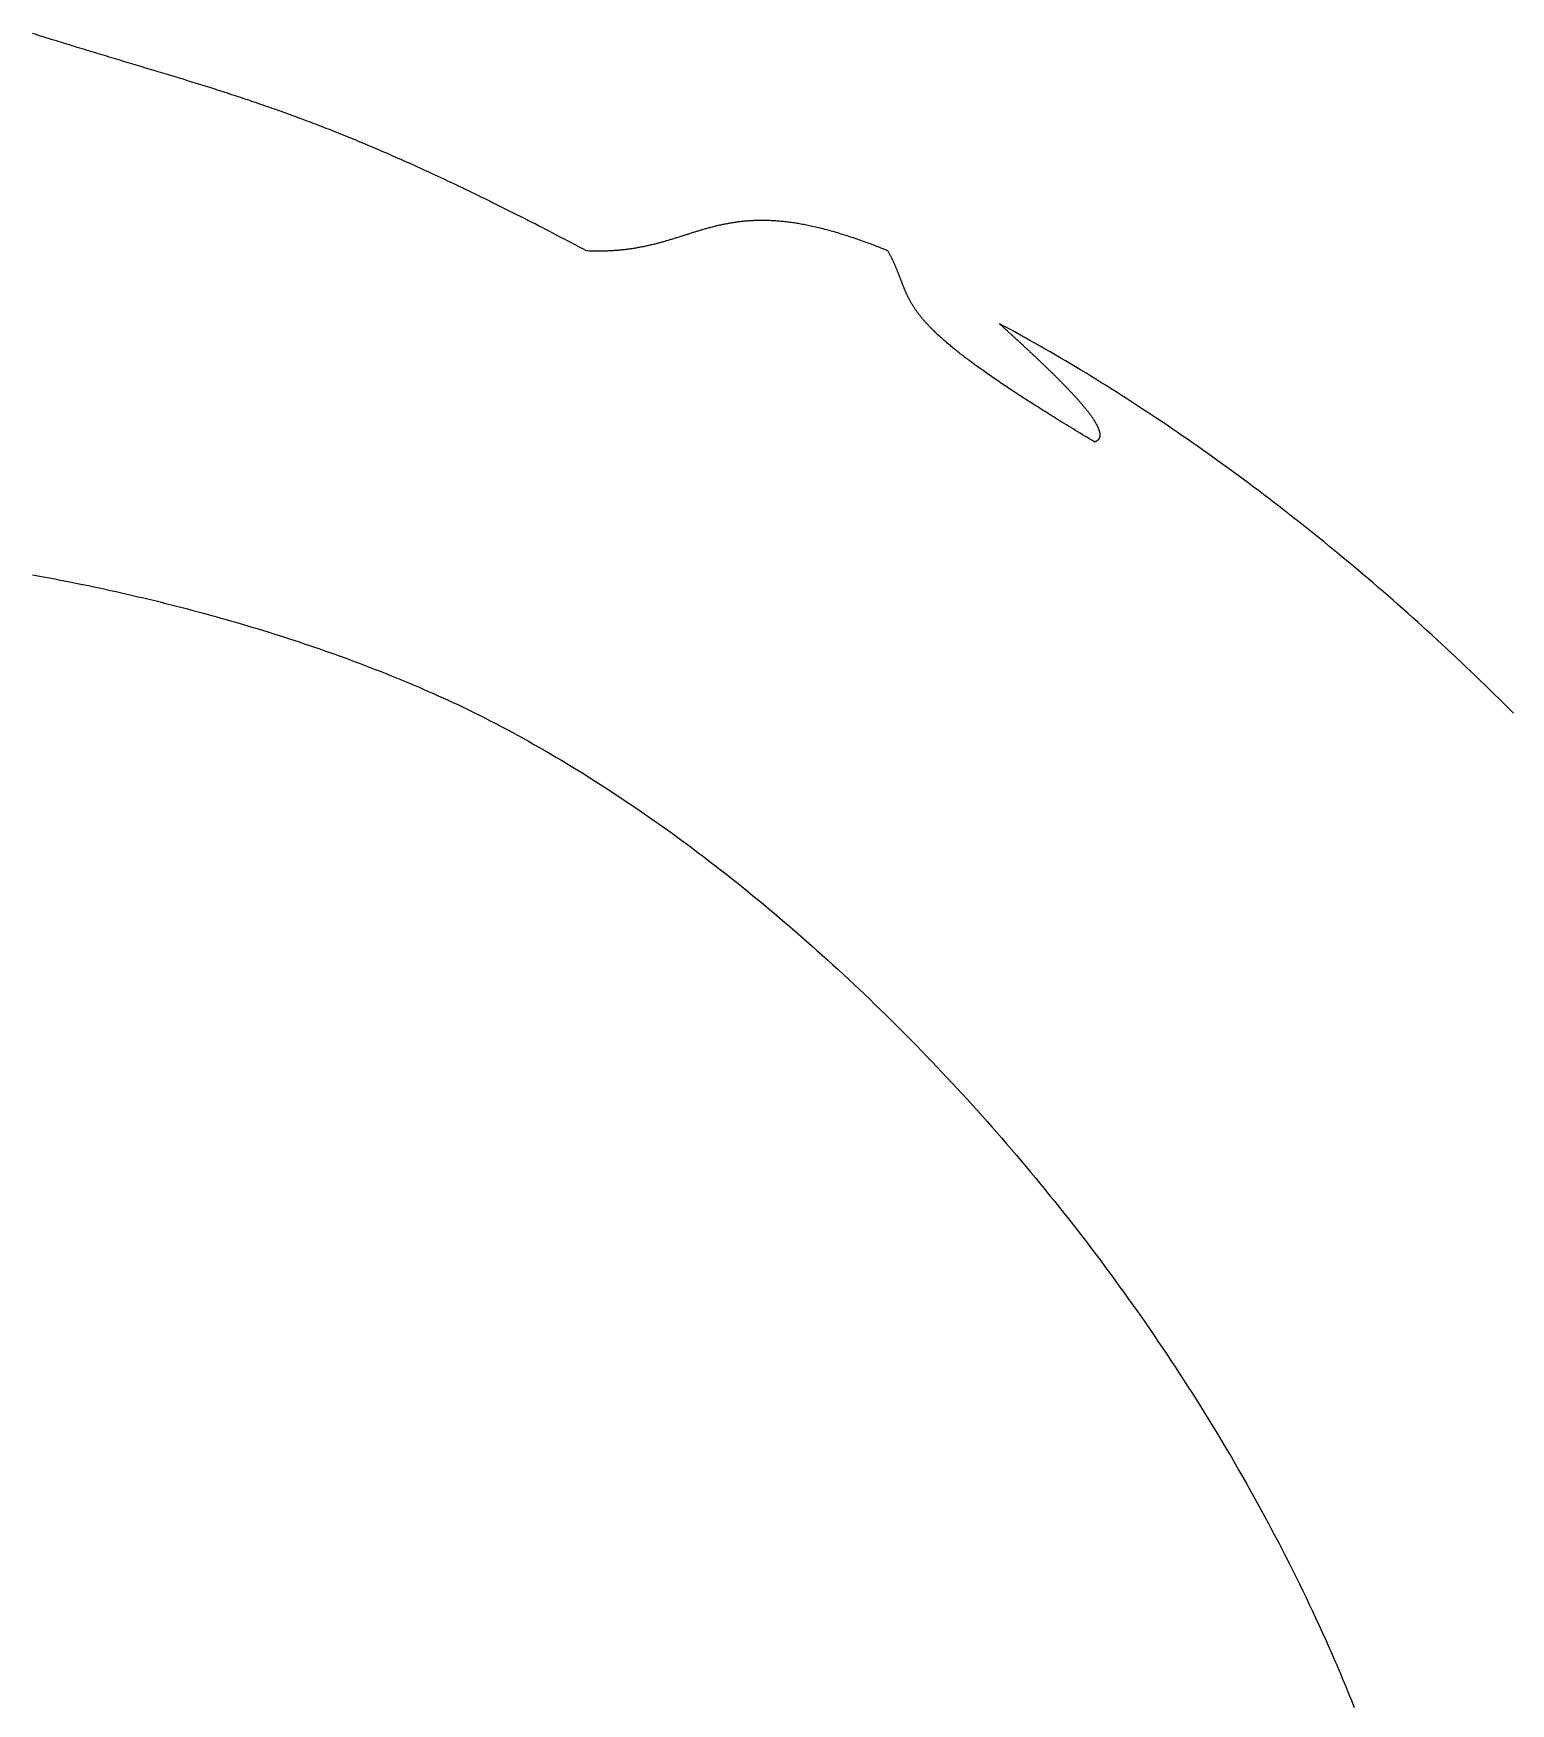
# Model space of a CAD drawing. Header units: millimetres. Extents: x 0 to 290, y 0 to 205.
# Drawn here: x 210.78 to 237.33, y 101.04 to 131.04 of the extents above; entities that cross this region are included whole.
import ezdxf

# ---------------------------------------------------------------- set-up
doc = ezdxf.new("R2010")
doc.units = ezdxf.units.MM
doc.layers.get('0').update_dxf_attribs({"linetype": 'CONTINUOUS', "true_color": 0x000000})

msp = doc.modelspace()

# ---------------------------------------------------------------- linework, layer by layer
for points in [[(220.726, 127.136), (220.657, 127.173), (220.589, 127.209), (220.52, 127.245), (220.453, 127.281), (220.385, 127.316), (220.319, 127.351), (220.252, 127.386), (220.186, 127.42), (220.121, 127.454), (220.055, 127.488), (219.991, 127.521), (219.926, 127.554), (219.862, 127.587), (219.799, 127.62), (219.735, 127.652), (219.673, 127.684), (219.61, 127.716), (219.548, 127.748), (219.486, 127.779), (219.425, 127.81), (219.364, 127.84), (219.304, 127.871), (219.244, 127.901), (219.184, 127.93), (219.124, 127.96), (219.065, 127.989), (219.006, 128.018), (218.948, 128.047), (218.89, 128.076), (218.832, 128.104), (218.775, 128.132), (218.718, 128.16), (218.661, 128.187), (218.605, 128.214), (218.549, 128.241), (218.493, 128.268), (218.437, 128.294), (218.382, 128.321), (218.327, 128.347), (218.273, 128.372), (218.219, 128.398), (218.165, 128.423), (218.111, 128.448), (218.058, 128.473), (218.005, 128.498), (217.952, 128.522), (217.9, 128.546), (217.848, 128.57), (217.796, 128.594), (217.745, 128.618), (217.693, 128.641), (217.642, 128.664), (217.591, 128.687), (217.541, 128.71), (217.491, 128.732), (217.441, 128.754), (217.391, 128.776), (217.342, 128.798), (217.292, 128.82), (217.243, 128.841), (217.195, 128.863), (217.146, 128.884), (217.098, 128.905), (217.05, 128.925), (217.002, 128.946), (216.955, 128.966), (216.907, 128.986), (216.86, 129.006), (216.813, 129.026), (216.767, 129.046), (216.72, 129.065), (216.674, 129.085), (216.628, 129.104), (216.582, 129.123), (216.536, 129.141), (216.491, 129.16), (216.445, 129.178), (216.4, 129.197), (216.355, 129.215), (216.311, 129.233), (216.266, 129.251), (216.222, 129.268), (216.178, 129.286), (216.134, 129.303), (216.09, 129.321), (216.046, 129.338), (216.002, 129.355), (215.959, 129.372), (215.916, 129.388), (215.873, 129.405), (215.83, 129.421), (215.787, 129.438), (215.744, 129.454), (215.702, 129.47), (215.659, 129.486), (215.617, 129.501), (215.575, 129.517), (215.533, 129.533), (215.491, 129.548), (215.449, 129.563), (215.407, 129.579), (215.366, 129.594), (215.324, 129.609), (215.283, 129.624), (215.241, 129.639), (215.2, 129.653), (215.159, 129.668), (215.118, 129.682), (215.077, 129.697), (215.036, 129.711), (214.996, 129.725), (214.955, 129.739), (214.914, 129.753), (214.874, 129.767), (214.833, 129.781), (214.793, 129.795), (214.753, 129.809), (214.712, 129.822), (214.672, 129.836), (214.632, 129.85), (214.592, 129.863), (214.552, 129.876), (214.512, 129.89), (214.472, 129.903), (214.432, 129.916), (214.392, 129.929), (214.352, 129.942), (214.312, 129.955), (214.272, 129.968), (214.232, 129.981), (214.192, 129.994), (214.152, 130.007), (214.113, 130.019), (214.073, 130.032), (214.033, 130.045), (213.993, 130.057), (213.953, 130.07), (213.914, 130.083), (213.874, 130.095), (213.834, 130.108), (213.794, 130.12), (213.754, 130.132), (213.714, 130.145), (213.674, 130.157), (213.634, 130.17), (213.594, 130.182), (213.554, 130.194), (213.514, 130.207), (213.474, 130.219), (213.434, 130.231), (213.394, 130.244), (213.353, 130.256), (213.313, 130.268), (213.273, 130.28), (213.232, 130.293), (213.192, 130.305), (213.151, 130.317), (213.11, 130.33), (213.07, 130.342), (213.029, 130.354), (212.988, 130.366), (212.947, 130.379), (212.906, 130.391), (212.865, 130.403), (212.824, 130.416), (212.782, 130.428), (212.741, 130.441), (212.699, 130.453), (212.658, 130.466), (212.616, 130.478), (212.574, 130.491), (212.532, 130.503), (212.49, 130.516), (212.447, 130.529), (212.405, 130.541), (212.363, 130.554), (212.32, 130.567), (212.277, 130.58), (212.234, 130.593), (212.191, 130.606), (212.148, 130.619), (212.105, 130.632), (212.061, 130.645), (212.017, 130.658), (211.973, 130.671), (211.929, 130.684), (211.885, 130.698), (211.841, 130.711), (211.796, 130.725), (211.752, 130.738), (211.707, 130.752), (211.662, 130.766), (211.617, 130.78), (211.571, 130.793), (211.526, 130.807), (211.48, 130.821), (211.434, 130.836), (211.388, 130.85), (211.341, 130.864), (211.295, 130.878), (211.248, 130.893), (211.201, 130.908), (211.153, 130.922), (211.106, 130.937), (211.058, 130.952), (211.01, 130.967), (210.962, 130.982), (210.914, 130.997), (210.865, 131.013), (210.816, 131.028), (210.767, 131.044)], [(226.139, 127.139), (226.102, 127.153), (226.066, 127.168), (226.03, 127.182), (225.994, 127.196), (225.959, 127.21), (225.924, 127.224), (225.889, 127.237), (225.854, 127.25), (225.819, 127.263), (225.785, 127.276), (225.751, 127.289), (225.717, 127.301), (225.684, 127.313), (225.651, 127.325), (225.618, 127.336), (225.585, 127.348), (225.552, 127.359), (225.52, 127.37), (225.488, 127.38), (225.456, 127.391), (225.425, 127.401), (225.393, 127.411), (225.362, 127.421), (225.331, 127.431), (225.301, 127.44), (225.27, 127.449), (225.24, 127.458), (225.21, 127.467), (225.18, 127.476), (225.151, 127.484), (225.121, 127.492), (225.092, 127.5), (225.063, 127.508), (225.035, 127.516), (225.006, 127.523), (224.978, 127.53), (224.95, 127.538), (224.922, 127.544), (224.894, 127.551), (224.867, 127.558), (224.839, 127.564), (224.812, 127.57), (224.785, 127.576), (224.759, 127.582), (224.732, 127.587), (224.706, 127.593), (224.68, 127.598), (224.654, 127.603), (224.628, 127.608), (224.603, 127.613), (224.577, 127.617), (224.552, 127.622), (224.527, 127.626), (224.502, 127.63), (224.478, 127.634), (224.453, 127.638), (224.429, 127.641), (224.405, 127.645), (224.381, 127.648), (224.357, 127.651), (224.333, 127.654), (224.31, 127.657), (224.287, 127.659), (224.263, 127.662), (224.24, 127.664), (224.218, 127.666), (224.195, 127.668), (224.172, 127.67), (224.15, 127.672), (224.128, 127.674), (224.106, 127.675), (224.084, 127.677), (224.062, 127.678), (224.04, 127.679), (224.019, 127.68), (223.997, 127.681), (223.976, 127.681), (223.955, 127.682), (223.934, 127.682), (223.913, 127.683), (223.893, 127.683), (223.872, 127.683), (223.852, 127.683), (223.831, 127.683), (223.811, 127.682), (223.791, 127.682), (223.771, 127.681), (223.751, 127.681), (223.732, 127.68), (223.712, 127.679), (223.693, 127.678), (223.673, 127.677), (223.654, 127.676), (223.635, 127.674), (223.616, 127.673), (223.597, 127.671), (223.578, 127.67), (223.559, 127.668), (223.541, 127.666), (223.522, 127.664), (223.504, 127.662), (223.485, 127.66), (223.467, 127.658), (223.449, 127.656), (223.431, 127.653), (223.413, 127.651), (223.395, 127.648), (223.377, 127.646), (223.359, 127.643), (223.342, 127.64), (223.324, 127.637), (223.307, 127.635), (223.289, 127.631), (223.272, 127.628), (223.255, 127.625), (223.237, 127.622), (223.22, 127.619), (223.203, 127.615), (223.186, 127.612), (223.169, 127.608), (223.152, 127.605), (223.136, 127.601), (223.119, 127.597), (223.102, 127.593), (223.085, 127.59), (223.069, 127.586), (223.052, 127.582), (223.036, 127.578), (223.019, 127.574), (223.003, 127.57), (222.987, 127.565), (222.97, 127.561), (222.954, 127.557), (222.938, 127.553), (222.922, 127.548), (222.906, 127.544), (222.889, 127.539), (222.873, 127.535), (222.857, 127.53), (222.841, 127.526), (222.825, 127.521), (222.809, 127.517), (222.793, 127.512), (222.778, 127.507), (222.762, 127.502), (222.746, 127.498), (222.73, 127.493), (222.714, 127.488), (222.698, 127.483), (222.682, 127.478), (222.667, 127.474), (222.651, 127.469), (222.635, 127.464), (222.619, 127.459), (222.603, 127.454), (222.588, 127.449), (222.572, 127.444), (222.556, 127.439), (222.54, 127.434), (222.525, 127.429), (222.509, 127.424), (222.493, 127.419), (222.477, 127.414), (222.461, 127.409), (222.445, 127.404), (222.43, 127.399), (222.414, 127.394), (222.398, 127.389), (222.382, 127.384), (222.366, 127.379), (222.35, 127.374), (222.334, 127.369), (222.318, 127.364), (222.302, 127.359), (222.286, 127.354), (222.27, 127.349), (222.254, 127.344), (222.238, 127.339), (222.221, 127.334), (222.205, 127.33), (222.189, 127.325), (222.173, 127.32), (222.156, 127.315), (222.14, 127.31), (222.123, 127.306), (222.107, 127.301), (222.09, 127.296), (222.074, 127.292), (222.057, 127.287), (222.04, 127.283), (222.023, 127.278), (222.007, 127.274), (221.99, 127.269), (221.973, 127.265), (221.956, 127.26), (221.939, 127.256), (221.921, 127.252), (221.904, 127.248), (221.887, 127.243), (221.87, 127.239), (221.852, 127.235), (221.835, 127.231), (221.817, 127.227), (221.799, 127.223), (221.781, 127.22), (221.764, 127.216), (221.746, 127.212), (221.728, 127.208), (221.709, 127.205), (221.691, 127.201), (221.673, 127.198), (221.655, 127.195), (221.636, 127.191), (221.617, 127.188), (221.599, 127.185), (221.58, 127.182), (221.561, 127.179), (221.542, 127.176), (221.523, 127.173), (221.504, 127.17), (221.484, 127.167), (221.465, 127.165), (221.446, 127.162), (221.426, 127.16), (221.406, 127.158), (221.386, 127.155), (221.366, 127.153), (221.346, 127.151), (221.326, 127.149), (221.305, 127.147), (221.285, 127.145), (221.264, 127.144), (221.243, 127.142), (221.223, 127.141), (221.202, 127.139), (221.18, 127.138), (221.159, 127.137), (221.138, 127.136), (221.116, 127.135), (221.094, 127.134), (221.072, 127.133), (221.05, 127.132), (221.028, 127.132), (221.006, 127.132), (220.984, 127.131), (220.961, 127.131), (220.938, 127.131), (220.915, 127.131), (220.892, 127.131), (220.869, 127.132), (220.845, 127.132), (220.822, 127.133), (220.798, 127.133), (220.774, 127.134), (220.75, 127.135), (220.726, 127.136)], [(229.859, 123.703), (229.814, 123.73), (229.769, 123.757), (229.725, 123.783), (229.682, 123.809), (229.639, 123.835), (229.596, 123.861), (229.553, 123.887), (229.511, 123.912), (229.47, 123.937), (229.428, 123.962), (229.388, 123.987), (229.347, 124.012), (229.307, 124.036), (229.268, 124.061), (229.228, 124.085), (229.189, 124.109), (229.151, 124.132), (229.113, 124.156), (229.075, 124.179), (229.038, 124.203), (229.001, 124.226), (228.964, 124.249), (228.928, 124.271), (228.892, 124.294), (228.856, 124.316), (228.821, 124.339), (228.786, 124.361), (228.752, 124.383), (228.718, 124.404), (228.684, 124.426), (228.651, 124.447), (228.618, 124.469), (228.585, 124.49), (228.553, 124.511), (228.521, 124.531), (228.489, 124.552), (228.458, 124.573), (228.427, 124.593), (228.396, 124.613), (228.366, 124.633), (228.336, 124.653), (228.306, 124.673), (228.277, 124.692), (228.248, 124.712), (228.219, 124.731), (228.191, 124.75), (228.163, 124.769), (228.135, 124.788), (228.107, 124.806), (228.08, 124.825), (228.054, 124.843), (228.027, 124.862), (228.001, 124.88), (227.975, 124.898), (227.95, 124.915), (227.924, 124.933), (227.899, 124.951), (227.875, 124.968), (227.85, 124.985), (227.826, 125.003), (227.803, 125.02), (227.779, 125.037), (227.756, 125.053), (227.733, 125.07), (227.71, 125.086), (227.688, 125.103), (227.666, 125.119), (227.644, 125.135), (227.622, 125.151), (227.601, 125.167), (227.58, 125.183), (227.56, 125.199), (227.539, 125.214), (227.519, 125.23), (227.499, 125.245), (227.479, 125.26), (227.46, 125.275), (227.441, 125.29), (227.422, 125.305), (227.403, 125.32), (227.385, 125.334), (227.367, 125.349), (227.349, 125.363), (227.331, 125.378), (227.314, 125.392), (227.296, 125.406), (227.28, 125.42), (227.263, 125.434), (227.246, 125.448), (227.23, 125.461), (227.214, 125.475), (227.198, 125.488), (227.183, 125.502), (227.167, 125.515), (227.152, 125.528), (227.137, 125.541), (227.123, 125.554), (227.108, 125.567), (227.094, 125.58), (227.08, 125.593), (227.066, 125.605), (227.052, 125.618), (227.039, 125.63), (227.026, 125.643), (227.013, 125.655), (227, 125.667), (226.987, 125.679), (226.975, 125.692), (226.963, 125.703), (226.951, 125.715), (226.939, 125.727), (226.927, 125.739), (226.915, 125.751), (226.904, 125.762), (226.893, 125.774), (226.882, 125.785), (226.871, 125.796), (226.861, 125.808), (226.85, 125.819), (226.84, 125.83), (226.83, 125.841), (226.82, 125.852), (226.81, 125.863), (226.8, 125.874), (226.791, 125.885), (226.782, 125.895), (226.773, 125.906), (226.764, 125.917), (226.755, 125.927), (226.746, 125.938), (226.738, 125.948), (226.729, 125.959), (226.721, 125.969), (226.713, 125.979), (226.705, 125.989), (226.697, 126), (226.689, 126.01), (226.682, 126.02), (226.674, 126.03), (226.667, 126.04), (226.66, 126.05), (226.653, 126.059), (226.646, 126.069), (226.639, 126.079), (226.632, 126.089), (226.626, 126.098), (226.619, 126.108), (226.613, 126.118), (226.606, 126.127), (226.6, 126.137), (226.594, 126.146), (226.588, 126.156), (226.582, 126.165), (226.577, 126.175), (226.571, 126.184), (226.566, 126.193), (226.56, 126.203), (226.555, 126.212), (226.549, 126.221), (226.544, 126.23), (226.539, 126.239), (226.534, 126.248), (226.529, 126.258), (226.524, 126.267), (226.52, 126.276), (226.515, 126.285), (226.51, 126.294), (226.506, 126.303), (226.501, 126.312), (226.497, 126.321), (226.492, 126.33), (226.488, 126.339), (226.484, 126.348), (226.48, 126.357), (226.476, 126.365), (226.471, 126.374), (226.467, 126.383), (226.463, 126.392), (226.46, 126.401), (226.456, 126.41), (226.452, 126.419), (226.448, 126.427), (226.444, 126.436), (226.441, 126.445), (226.437, 126.454), (226.433, 126.463), (226.43, 126.472), (226.426, 126.48), (226.422, 126.489), (226.419, 126.498), (226.415, 126.507), (226.412, 126.516), (226.408, 126.525), (226.405, 126.533), (226.402, 126.542), (226.398, 126.551), (226.395, 126.56), (226.391, 126.569), (226.388, 126.578), (226.385, 126.587), (226.381, 126.596), (226.378, 126.605), (226.374, 126.613), (226.371, 126.622), (226.368, 126.631), (226.364, 126.64), (226.361, 126.649), (226.357, 126.659), (226.354, 126.668), (226.35, 126.677), (226.347, 126.686), (226.344, 126.695), (226.34, 126.704), (226.336, 126.713), (226.333, 126.723), (226.329, 126.732), (226.326, 126.741), (226.322, 126.75), (226.318, 126.76), (226.315, 126.769), (226.311, 126.779), (226.307, 126.788), (226.303, 126.798), (226.299, 126.807), (226.295, 126.817), (226.291, 126.826), (226.287, 126.836), (226.283, 126.846), (226.279, 126.855), (226.275, 126.865), (226.271, 126.875), (226.266, 126.885), (226.262, 126.895), (226.258, 126.905), (226.253, 126.915), (226.248, 126.925), (226.244, 126.935), (226.239, 126.945), (226.234, 126.955), (226.229, 126.966), (226.224, 126.976), (226.219, 126.986), (226.214, 126.997), (226.209, 127.007), (226.204, 127.018), (226.198, 127.029), (226.193, 127.039), (226.187, 127.05), (226.182, 127.061), (226.176, 127.072), (226.17, 127.083), (226.164, 127.094), (226.158, 127.105), (226.152, 127.116), (226.145, 127.127), (226.139, 127.139)], [(237.382, 118.83), (237.298, 118.915), (237.213, 119), (237.128, 119.084), (237.042, 119.168), (236.957, 119.251), (236.872, 119.334), (236.786, 119.417), (236.7, 119.5), (236.614, 119.583), (236.528, 119.665), (236.441, 119.747), (236.355, 119.828), (236.268, 119.909), (236.182, 119.99), (236.095, 120.071), (236.008, 120.151), (235.92, 120.231), (235.833, 120.311), (235.745, 120.39), (235.658, 120.47), (235.57, 120.548), (235.482, 120.627), (235.394, 120.705), (235.306, 120.783), (235.218, 120.861), (235.129, 120.938), (235.041, 121.015), (234.952, 121.091), (234.864, 121.168), (234.775, 121.244), (234.686, 121.319), (234.597, 121.395), (234.508, 121.47), (234.418, 121.545), (234.329, 121.619), (234.239, 121.693), (234.15, 121.767), (234.06, 121.84), (233.971, 121.913), (233.881, 121.986), (233.791, 122.058), (233.701, 122.13), (233.611, 122.202), (233.521, 122.273), (233.43, 122.344), (233.34, 122.415), (233.25, 122.485), (233.159, 122.555), (233.069, 122.625), (232.978, 122.694), (232.888, 122.763), (232.797, 122.831), (232.706, 122.9), (232.615, 122.968), (232.524, 123.035), (232.434, 123.102), (232.343, 123.169), (232.252, 123.235), (232.161, 123.301), (232.069, 123.367), (231.978, 123.432), (231.887, 123.497), (231.796, 123.562), (231.705, 123.626), (231.614, 123.69), (231.522, 123.754), (231.431, 123.817), (231.34, 123.879), (231.248, 123.942), (231.157, 124.004), (231.066, 124.065), (230.974, 124.127), (230.883, 124.187), (230.791, 124.248), (230.7, 124.308), (230.609, 124.368), (230.517, 124.427), (230.426, 124.486), (230.334, 124.544), (230.243, 124.602), (230.151, 124.66), (230.06, 124.717), (229.969, 124.774), (229.877, 124.831), (229.786, 124.887), (229.695, 124.943), (229.603, 124.998), (229.512, 125.053), (229.421, 125.107), (229.33, 125.161), (229.238, 125.215), (229.147, 125.268), (229.056, 125.321), (228.965, 125.374), (228.874, 125.426), (228.783, 125.477), (228.692, 125.529), (228.601, 125.579), (228.51, 125.63), (228.419, 125.68), (228.329, 125.729), (228.238, 125.778), (228.147, 125.827)], [(228.147, 125.827), (228.158, 125.817), (228.17, 125.807), (228.181, 125.796), (228.192, 125.786), (228.203, 125.776), (228.214, 125.766), (228.225, 125.755), (228.237, 125.745), (228.248, 125.735), (228.259, 125.724), (228.271, 125.714), (228.282, 125.704), (228.293, 125.693), (228.304, 125.683), (228.316, 125.673), (228.327, 125.662), (228.339, 125.652), (228.35, 125.641), (228.361, 125.631), (228.373, 125.62), (228.384, 125.61), (228.396, 125.599), (228.407, 125.589), (228.418, 125.578), (228.43, 125.568), (228.441, 125.557), (228.453, 125.547), (228.464, 125.536), (228.476, 125.526), (228.487, 125.515), (228.499, 125.505), (228.51, 125.494), (228.522, 125.483), (228.533, 125.473), (228.544, 125.462), (228.556, 125.452), (228.567, 125.441), (228.579, 125.43), (228.59, 125.42), (228.602, 125.409), (228.613, 125.398), (228.625, 125.388), (228.636, 125.377), (228.648, 125.367), (228.659, 125.356), (228.67, 125.345), (228.682, 125.335), (228.693, 125.324), (228.705, 125.313), (228.716, 125.303), (228.727, 125.292), (228.739, 125.281), (228.75, 125.271), (228.762, 125.26), (228.773, 125.249), (228.784, 125.239), (228.796, 125.228), (228.807, 125.217), (228.818, 125.207), (228.829, 125.196), (228.841, 125.186), (228.852, 125.175), (228.863, 125.164), (228.874, 125.154), (228.885, 125.143), (228.896, 125.133), (228.908, 125.122), (228.919, 125.111), (228.93, 125.101), (228.941, 125.09), (228.952, 125.08), (228.963, 125.069), (228.974, 125.059), (228.985, 125.048), (228.996, 125.037), (229.007, 125.027), (229.017, 125.016), (229.028, 125.006), (229.039, 124.995), (229.05, 124.985), (229.061, 124.975), (229.071, 124.964), (229.082, 124.954), (229.093, 124.943), (229.103, 124.933), (229.114, 124.922), (229.124, 124.912), (229.135, 124.902), (229.145, 124.891), (229.156, 124.881), (229.166, 124.871), (229.177, 124.86), (229.187, 124.85), (229.197, 124.84), (229.207, 124.83), (229.218, 124.819), (229.228, 124.809), (229.238, 124.799), (229.248, 124.789), (229.258, 124.779), (229.268, 124.769), (229.278, 124.758), (229.288, 124.748), (229.298, 124.738), (229.308, 124.728), (229.317, 124.718), (229.327, 124.708), (229.337, 124.698), (229.346, 124.688), (229.356, 124.678), (229.365, 124.669), (229.375, 124.659), (229.384, 124.649), (229.394, 124.639), (229.403, 124.629), (229.412, 124.619), (229.421, 124.61), (229.43, 124.6), (229.44, 124.59), (229.449, 124.581), (229.458, 124.571), (229.466, 124.561), (229.475, 124.552), (229.484, 124.542), (229.493, 124.533), (229.502, 124.523), (229.51, 124.514), (229.519, 124.504), (229.527, 124.495), (229.536, 124.486), (229.544, 124.476), (229.552, 124.467), (229.56, 124.458), (229.569, 124.449), (229.577, 124.439), (229.585, 124.43), (229.593, 124.421), (229.601, 124.412), (229.608, 124.403), (229.616, 124.394), (229.624, 124.385), (229.631, 124.376), (229.639, 124.367), (229.646, 124.358), (229.654, 124.349), (229.661, 124.341), (229.668, 124.332), (229.675, 124.323), (229.683, 124.314), (229.69, 124.306), (229.696, 124.297), (229.703, 124.289), (229.71, 124.28), (229.717, 124.272), (229.723, 124.263), (229.73, 124.255), (229.736, 124.247), (229.743, 124.238), (229.749, 124.23), (229.755, 124.222), (229.761, 124.214), (229.767, 124.206), (229.773, 124.198), (229.779, 124.19), (229.785, 124.182), (229.791, 124.174), (229.796, 124.166), (229.802, 124.158), (229.807, 124.15), (229.812, 124.142), (229.818, 124.135), (229.823, 124.127), (229.828, 124.119), (229.833, 124.112), (229.838, 124.104), (229.842, 124.097), (229.847, 124.09), (229.852, 124.082), (229.856, 124.075), (229.861, 124.068), (229.865, 124.061), (229.869, 124.054), (229.873, 124.046), (229.877, 124.039), (229.881, 124.032), (229.885, 124.026), (229.888, 124.019), (229.892, 124.012), (229.896, 124.005), (229.899, 123.999), (229.902, 123.992), (229.905, 123.985), (229.908, 123.979), (229.911, 123.972), (229.914, 123.966), (229.917, 123.96), (229.92, 123.953), (229.922, 123.947), (229.924, 123.941), (229.927, 123.935), (229.929, 123.929), (229.931, 123.923), (229.933, 123.917), (229.935, 123.911), (229.937, 123.905), (229.938, 123.9), (229.94, 123.894), (229.941, 123.888), (229.942, 123.883), (229.944, 123.877), (229.945, 123.872), (229.946, 123.867), (229.946, 123.861), (229.947, 123.856), (229.948, 123.851), (229.948, 123.846), (229.948, 123.841), (229.949, 123.836), (229.949, 123.831), (229.949, 123.827), (229.948, 123.822), (229.948, 123.817), (229.948, 123.813), (229.947, 123.808), (229.946, 123.804), (229.946, 123.799), (229.945, 123.795), (229.944, 123.791), (229.942, 123.787), (229.941, 123.783), (229.94, 123.779), (229.938, 123.775), (229.936, 123.771), (229.935, 123.767), (229.933, 123.763), (229.93, 123.76), (229.928, 123.756), (229.926, 123.753), (229.923, 123.749), (229.921, 123.746), (229.918, 123.743), (229.915, 123.739), (229.912, 123.736), (229.909, 123.733), (229.905, 123.73), (229.902, 123.728), (229.898, 123.725), (229.894, 123.722), (229.89, 123.719), (229.886, 123.717), (229.882, 123.714), (229.878, 123.712), (229.873, 123.71), (229.868, 123.708), (229.864, 123.705), (229.859, 123.703)], [(210.766, 121.319), (210.867, 121.301), (210.968, 121.282), (211.069, 121.263), (211.17, 121.244), (211.27, 121.224), (211.371, 121.205), (211.471, 121.185), (211.572, 121.164), (211.672, 121.144), (211.772, 121.123), (211.872, 121.102), (211.972, 121.081), (212.072, 121.059), (212.171, 121.037), (212.271, 121.015), (212.37, 120.993), (212.47, 120.97), (212.569, 120.947), (212.668, 120.924), (212.767, 120.901), (212.866, 120.877), (212.964, 120.853), (213.063, 120.829), (213.161, 120.805), (213.259, 120.78), (213.357, 120.755), (213.455, 120.73), (213.552, 120.705), (213.65, 120.679), (213.747, 120.653), (213.844, 120.627), (213.941, 120.6), (214.038, 120.574), (214.135, 120.547), (214.231, 120.519), (214.327, 120.492), (214.423, 120.464), (214.519, 120.436), (214.614, 120.408), (214.71, 120.379), (214.805, 120.351), (214.9, 120.322), (214.995, 120.292), (215.089, 120.263), (215.183, 120.233), (215.277, 120.203), (215.371, 120.173), (215.465, 120.142), (215.558, 120.111), (215.651, 120.08), (215.744, 120.049), (215.836, 120.017), (215.929, 119.986), (216.021, 119.954), (216.112, 119.921), (216.204, 119.889), (216.295, 119.856), (216.386, 119.823), (216.477, 119.789), (216.567, 119.756), (216.657, 119.722), (216.747, 119.688), (216.837, 119.654), (216.926, 119.619), (217.015, 119.584), (217.104, 119.549), (217.192, 119.514), (217.28, 119.478), (217.368, 119.442), (217.455, 119.406), (217.542, 119.37), (217.629, 119.333), (217.716, 119.296), (217.802, 119.259), (217.887, 119.222), (217.973, 119.184), (218.058, 119.146), (218.143, 119.108), (218.227, 119.07), (218.311, 119.031)], [(218.311, 119.031), (218.409, 118.985), (218.506, 118.939), (218.604, 118.891), (218.701, 118.843), (218.799, 118.795), (218.897, 118.746), (218.995, 118.696), (219.093, 118.645), (219.191, 118.594), (219.289, 118.542), (219.387, 118.489), (219.485, 118.436), (219.584, 118.382), (219.682, 118.327), (219.78, 118.272), (219.879, 118.216), (219.977, 118.159), (220.075, 118.102), (220.174, 118.044), (220.272, 117.986), (220.371, 117.927), (220.469, 117.867), (220.568, 117.807), (220.667, 117.746), (220.765, 117.684), (220.864, 117.622), (220.962, 117.559), (221.061, 117.495), (221.16, 117.431), (221.258, 117.367), (221.357, 117.301), (221.455, 117.235), (221.554, 117.169), (221.652, 117.102), (221.751, 117.034), (221.849, 116.966), (221.948, 116.897), (222.046, 116.827), (222.144, 116.757), (222.243, 116.686), (222.341, 116.615), (222.439, 116.543), (222.537, 116.471), (222.635, 116.398), (222.733, 116.325), (222.831, 116.251), (222.929, 116.176), (223.027, 116.101), (223.124, 116.025), (223.222, 115.949), (223.32, 115.872), (223.417, 115.795), (223.514, 115.717), (223.612, 115.638), (223.709, 115.559), (223.806, 115.48), (223.903, 115.4), (224, 115.319), (224.096, 115.238), (224.193, 115.156), (224.289, 115.074), (224.386, 114.991), (224.482, 114.908), (224.578, 114.825), (224.674, 114.74), (224.77, 114.656), (224.866, 114.571), (224.961, 114.485), (225.057, 114.399), (225.152, 114.312), (225.247, 114.225), (225.342, 114.137), (225.437, 114.049), (225.531, 113.96), (225.626, 113.871), (225.72, 113.782), (225.814, 113.692), (225.908, 113.601), (226.002, 113.51), (226.095, 113.419), (226.189, 113.327), (226.282, 113.235), (226.375, 113.142), (226.467, 113.049), (226.56, 112.955), (226.652, 112.861), (226.744, 112.766), (226.836, 112.671), (226.928, 112.576), (227.019, 112.48), (227.111, 112.384), (227.202, 112.287), (227.292, 112.19), (227.383, 112.092), (227.473, 111.994), (227.563, 111.896), (227.653, 111.797), (227.743, 111.698), (227.832, 111.598), (227.921, 111.498), (228.01, 111.398), (228.098, 111.297), (228.186, 111.196), (228.274, 111.094), (228.362, 110.992), (228.449, 110.89), (228.536, 110.787), (228.623, 110.684), (228.71, 110.58), (228.796, 110.476), (228.882, 110.372), (228.967, 110.268), (229.053, 110.163), (229.138, 110.057), (229.222, 109.952), (229.307, 109.845), (229.391, 109.739), (229.475, 109.632), (229.558, 109.525), (229.641, 109.418), (229.724, 109.31), (229.806, 109.202), (229.888, 109.093), (229.97, 108.985), (230.051, 108.875), (230.132, 108.766), (230.213, 108.656), (230.293, 108.546), (230.373, 108.436), (230.453, 108.325), (230.532, 108.214), (230.611, 108.103), (230.689, 107.991), (230.767, 107.879), (230.845, 107.767), (230.922, 107.654), (230.999, 107.541), (231.076, 107.428), (231.152, 107.315), (231.227, 107.201), (231.303, 107.087), (231.377, 106.973), (231.452, 106.858), (231.526, 106.744), (231.6, 106.628), (231.673, 106.513), (231.746, 106.398), (231.818, 106.282), (231.89, 106.166), (231.961, 106.049), (232.032, 105.933), (232.103, 105.816), (232.173, 105.699), (232.243, 105.581), (232.312, 105.464), (232.381, 105.346), (232.449, 105.228), (232.517, 105.109), (232.584, 104.991), (232.651, 104.872), (232.717, 104.753), (232.783, 104.634), (232.849, 104.515), (232.914, 104.395), (232.978, 104.275), (233.042, 104.155), (233.106, 104.035), (233.169, 103.914), (233.231, 103.794), (233.293, 103.673), (233.354, 103.552), (233.415, 103.431), (233.476, 103.309), (233.536, 103.188), (233.595, 103.066), (233.654, 102.944), (233.712, 102.822), (233.77, 102.699), (233.827, 102.577), (233.884, 102.454), (233.94, 102.332), (233.995, 102.209), (234.05, 102.085), (234.105, 101.962), (234.159, 101.839), (234.212, 101.715), (234.265, 101.592), (234.317, 101.468), (234.368, 101.344), (234.419, 101.22), (234.47, 101.095), (234.52, 100.971)]]:
    msp.add_lwpolyline(points)

doc.saveas('drawing.dxf')
